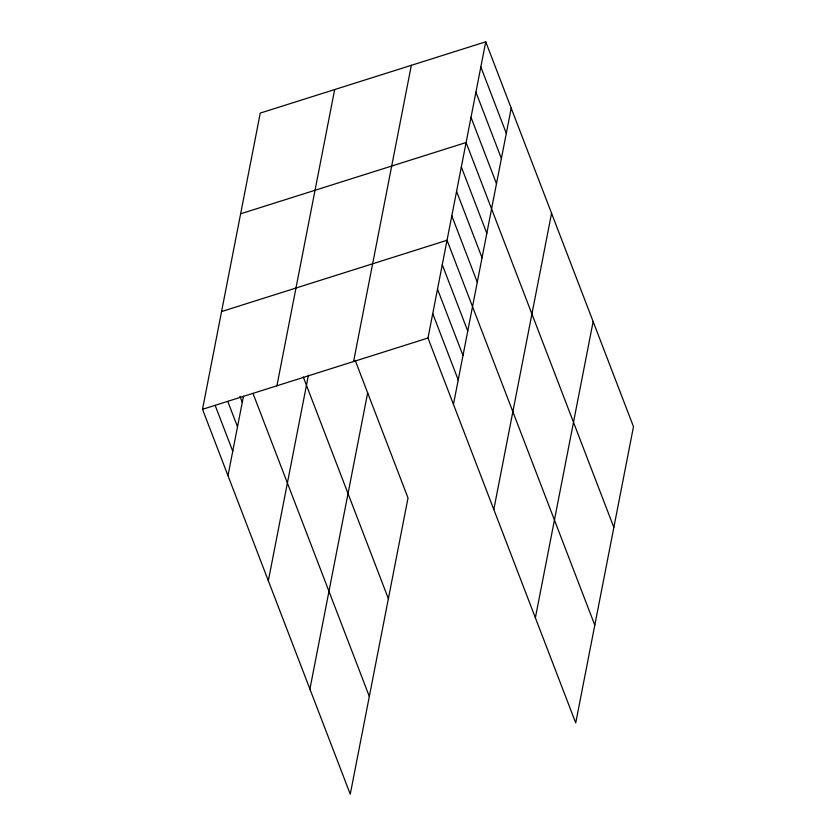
<?xml version="1.0" encoding="UTF-8"?>
<svg xmlns="http://www.w3.org/2000/svg" width="836" height="836" viewBox="0 0 836 836"><rect width="100%" height="100%" fill="white"/><g stroke="black" fill="none" stroke-linecap="round" stroke-linejoin="round"><path stroke-width="1.25" d="M355.195 360.368L408.02 497.974L350.263 794.2L202.511 409.306L260.268 113.079L485.737 41.8L633.489 426.694L575.732 722.921L427.98 338.026L485.737 41.8M227.988 475.663L243.475 396.243M276.915 385.783L334.672 89.556M268.335 580.78L308.421 375.197M353.576 361.549L411.333 65.323M309.905 689.083L367.662 392.857M453.457 404.384L511.214 108.157M493.804 509.5L551.561 213.274M535.374 617.804L593.132 321.578M240.632 213.797L466.101 142.517L613.854 527.411M221.571 311.556L447.041 240.266L594.793 625.161M202.511 409.306L427.98 338.026M480.836 66.974L506.302 133.332M475.924 92.159L501.391 158.516M471.013 117.333L496.479 183.69M461.336 166.96L486.813 233.307M456.571 191.392L482.048 257.749M451.806 215.834L477.283 282.192M442.275 264.709L467.752 331.066M437.51 289.151L462.987 355.509M432.745 313.584L458.222 379.941M303.249 376.911L388.374 598.691M253.005 393.442L369.324 696.44M239.963 396.316L242.283 402.346M227.789 401.447L237.518 426.788M215.155 405.376L232.753 451.221"/></g></svg>
